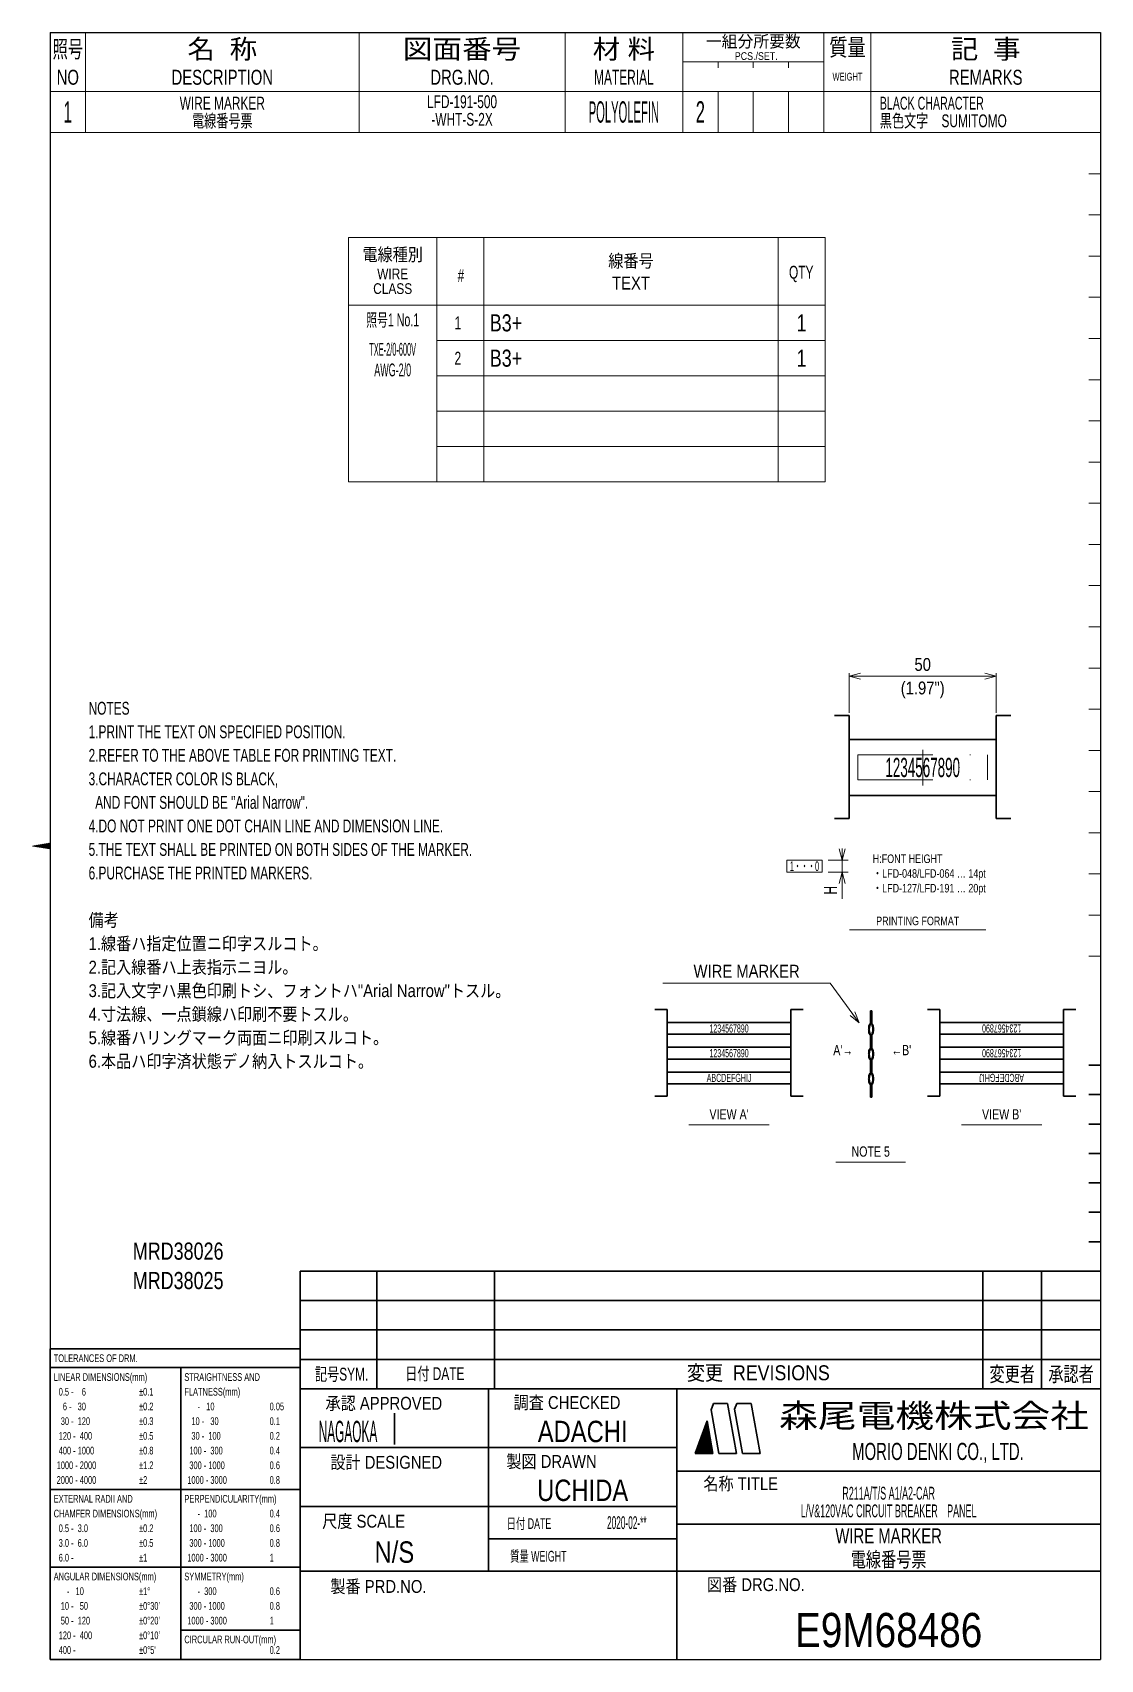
# Model space of a CAD drawing. Header units: millimetres. Extents: x 18 to 199, y 10 to 287.
import ezdxf
from ezdxf.enums import TextEntityAlignment as Align

# ---------------------------------------------------------------- set-up
doc = ezdxf.new("R2010")
doc.units = ezdxf.units.MM
doc.linetypes.add('DASHDOT', pattern=[25.3, 12.7, -6.3, 0, -6.3])
for name, color, linetype in [('GR1_01', 7, 'Continuous'), ('GR1_02', 7, 'Continuous'), ('GR1_03', 7, 'Continuous'), ('QTY', 7, 'Continuous'), ('図面枠E9M', 7, 'Continuous'), ('表題、部品表_01', 7, 'Continuous'), ('表題、部品表_02', 7, 'Continuous'), ('表題、部品表_03', 7, 'Continuous')]:
    doc.layers.add(name, color=color, linetype=linetype)
doc.styles.add('HG丸ｺﾞｼｯｸM-PRO', font='')
doc.styles.get('HG丸ｺﾞｼｯｸM-PRO').set_extended_font_data('HG丸ｺﾞｼｯｸM-PRO')

# ---------------------------------------------------------------- blocks, each defined once
blk = doc.blocks.new('BLKF024')
at = {"layer": '図面枠E9M', "color": 4, "linetype": 'Continuous', "lineweight": 13}
for p, q in [((17.775844, 148.495693), (17.786182, 148.50603)), ((17.897062, 148.47549), (17.955887, 148.534315)), ((18.018281, 148.455287), (18.125593, 148.562599)), ((18.139499, 148.435083), (18.295299, 148.590883)), ((18.260717, 148.41488), (18.465004, 148.619167)), ((18.381936, 148.394677), (18.63471, 148.647452)), ((18.503154, 148.374474), (18.804416, 148.675736)), ((18.624372, 148.354271), (18.974121, 148.70402)), ((18.745591, 148.334068), (19.143827, 148.732304)), ((18.866809, 148.313865), (19.313532, 148.760589)), ((18.988027, 148.293662), (19.483238, 148.788873)), ((19.109245, 148.273459), (19.652944, 148.817157)), ((19.230464, 148.253256), (19.822649, 148.845442)), ((19.351682, 148.233053), (19.992355, 148.873726)), ((19.4729, 148.21285), (20.162061, 148.90201)), ((19.594119, 148.192647), (20.331766, 148.930294)), ((19.715337, 148.172444), (20.501472, 148.958579)), ((19.836555, 148.152241), (20.671177, 148.986863)), ((19.957774, 148.132038), (20.75, 148.924264)), ((20.078992, 148.111835), (20.75, 148.782843)), ((20.20021, 148.091632), (20.75, 148.641421)), ((20.321429, 148.071429), (20.75, 148.5)), ((20.442647, 148.051226), (20.75, 148.358579)), ((20.563865, 148.031022), (20.75, 148.217157)), ((20.685083, 148.010819), (20.75, 148.075736))]:
    blk.add_line(p, q, dxfattribs=at)
blk = doc.blocks.new('BLKF025')
at = {"layer": '図面枠E9M', "color": 3, "linetype": 'Continuous', "lineweight": 35}
for p, q in [((131.756831, 48.999879), (132.5833, 49.826349)), ((131.83776, 49.22223), (132.562102, 49.946572)), ((131.918689, 49.44458), (132.540903, 50.066794)), ((131.999617, 49.66693), (132.519705, 50.187017)), ((132.080546, 49.88928), (132.498506, 50.30724)), ((132.161475, 50.111631), (132.477307, 50.427463)), ((132.242404, 50.333981), (132.456109, 50.547686)), ((132.323333, 50.556331), (132.43491, 50.667909)), ((132.404262, 50.778681), (132.413712, 50.788131)), ((130.407871, 45.246757), (132.943675, 47.782561)), ((130.461969, 45.442276), (132.922477, 47.902784)), ((130.542898, 45.664626), (132.901278, 48.023006)), ((130.549292, 45.246757), (132.964874, 47.662338)), ((130.623827, 45.886976), (132.88008, 48.143229)), ((130.690714, 45.246757), (132.986072, 47.542115)), ((130.704756, 46.109327), (132.858881, 48.263452)), ((130.785684, 46.331677), (132.837682, 48.383675)), ((130.832135, 45.246757), (133.007271, 47.421892)), ((130.866613, 46.554027), (132.816484, 48.503898)), ((130.947542, 46.776377), (132.795285, 48.624121)), ((130.973556, 45.246757), (133.028469, 47.301669)), ((131.028471, 46.998727), (132.774087, 48.744343)), ((131.1094, 47.221078), (132.752888, 48.864566)), ((131.114978, 45.246757), (133.049668, 47.181447)), ((131.190329, 47.443428), (132.73169, 48.984789)), ((131.256399, 45.246757), (133.070866, 47.061224)), ((131.271258, 47.665778), (132.710491, 49.105012)), ((131.352186, 47.888128), (132.689293, 49.225235)), ((131.433115, 48.110479), (132.668094, 49.345457)), ((131.514044, 48.332829), (132.646896, 49.46568)), ((131.594973, 48.555179), (132.625697, 49.585903)), ((131.675902, 48.777529), (132.604499, 49.706126)), ((131.397821, 45.246757), (133.092065, 46.941001)), ((131.539242, 45.246757), (133.113263, 46.820778)), ((131.680663, 45.246757), (133.134462, 46.700555)), ((131.822085, 45.246757), (133.15566, 46.580332)), ((131.963506, 45.246757), (133.176859, 46.46011)), ((132.104927, 45.246757), (133.198057, 46.339887)), ((132.246349, 45.246757), (133.219256, 46.219664)), ((132.38777, 45.246757), (133.240455, 46.099441)), ((132.529191, 45.246757), (133.261653, 45.979218)), ((132.670613, 45.246757), (133.282852, 45.858995)), ((132.812034, 45.246757), (133.30405, 45.738773)), ((132.953455, 45.246757), (133.325249, 45.61855)), ((133.094877, 45.246757), (133.346447, 45.498327)), ((133.236298, 45.246757), (133.367646, 45.378104)), ((133.37772, 45.246757), (133.388844, 45.257881))]:
    blk.add_line(p, q, dxfattribs=at)
blk = doc.blocks.new('BLKF023')
at = {"layer": '図面枠E9M', "color": 2, "linetype": 'Continuous', "lineweight": 25}
for p, q in [((20.75, 286.75), (20.75, 10.25)), ((20.75, 286.75), (199.25, 286.75)), ((199.25, 286.75), (199.25, 10.25)), ((20.75, 10.25), (199.25, 10.25))]:
    blk.add_line(p, q, dxfattribs=at)
at = {"layer": '図面枠E9M', "color": 4, "linetype": 'Continuous', "lineweight": 13}
for p, q in [((199.25, 269.75), (197.25, 269.75)), ((199.25, 262.75), (197.25, 262.75)), ((199.25, 255.75), (197.25, 255.75)), ((199.25, 248.75), (197.25, 248.75)), ((199.25, 241.75), (197.25, 241.75)), ((199.25, 234.75), (197.25, 234.75)), ((199.25, 227.75), (197.25, 227.75)), ((199.25, 220.75), (197.25, 220.75)), ((199.25, 213.75), (197.25, 213.75)), ((199.25, 206.75), (197.25, 206.75)), ((199.25, 199.75), (197.25, 199.75)), ((199.25, 192.75), (197.25, 192.75)), ((199.25, 185.75), (197.25, 185.75)), ((199.25, 178.75), (197.25, 178.75)), ((199.25, 171.75), (197.25, 171.75)), ((199.25, 164.75), (197.25, 164.75)), ((199.25, 157.75), (197.25, 157.75)), ((199.25, 150.75), (197.25, 150.75)), ((20.75, 149), (17.75, 148.5)), ((17.75, 148.5), (20.75, 148)), ((199.25, 143.75), (197.25, 143.75)), ((199.25, 136.75), (197.25, 136.75)), ((197.25, 129.75), (199.25, 129.75))]:
    blk.add_line(p, q, dxfattribs=at)
at = {"layer": '図面枠E9M', "color": 3, "linetype": 'Continuous', "lineweight": 35}
for p, q in [((199.25, 111.25), (197.25, 111.25)), ((199.25, 106.25), (197.25, 106.25)), ((199.25, 101.25), (197.25, 101.25)), ((199.25, 96.25), (197.25, 96.25)), ((199.25, 91.25), (197.25, 91.25)), ((199.25, 86.25), (197.25, 86.25)), ((199.25, 81.25), (197.25, 81.25)), ((63.25, 76.25), (199.25, 76.25)), ((63.25, 76.25), (63.25, 10.25)), ((76.25, 76.25), (76.25, 56.25)), ((96.25, 56.25), (96.25, 76.25)), ((179.25, 56.25), (179.25, 76.25)), ((189.25, 56.25), (189.25, 76.25)), ((63.25, 71.25), (199.25, 71.25)), ((63.25, 66.25), (199.25, 66.25)), ((63.25, 61.25), (199.25, 61.25)), ((63.25, 56.25), (199.25, 56.25)), ((95.25, 56.25), (95.25, 25.25)), ((127.25, 56.25), (127.25, 10.25)), ((133.09, 52.65), (133.48, 53.75)), ((134.39, 45.25), (133.09, 52.65)), ((133.48, 53.75), (135.89, 53.75)), ((137.39, 45.25), (135.89, 53.75)), ((137.43, 53.75), (137.07, 52.76)), ((138.39, 45.25), (137.07, 52.76)), ((137.43, 53.75), (139.89, 53.75)), ((141.39, 45.25), (139.89, 53.75)), ((79.27, 52.11), (79.27, 46.8)), ((130.39, 45.25), (132.41, 50.8)), ((133.39, 45.25), (132.41, 50.8)), ((63.25, 46.25), (127.25, 46.25)), ((130.39, 45.25), (133.39, 45.25)), ((134.39, 45.25), (137.39, 45.25)), ((138.39, 45.25), (141.39, 45.25)), ((127.25, 42.25), (199.25, 42.25)), ((63.25, 36.25), (127.25, 36.25)), ((127.25, 33.25), (199.25, 33.25)), ((95.25, 30.75), (127.25, 30.75)), ((63.25, 25.25), (199.25, 25.25))]:
    blk.add_line(p, q, dxfattribs=at)
at = {"layer": '図面枠E9M', "color": 4, "linetype": 'Continuous', "lineweight": 13}
blk.add_blockref('BLKF024', (0, 0), dxfattribs=at)
at = {"layer": '図面枠E9M', "color": 3, "linetype": 'Continuous', "lineweight": 35}
blk.add_blockref('BLKF025', (0, 0), dxfattribs=at)
at = {"layer": '図面枠E9M', "color": 4, "linetype": 'Continuous', "lineweight": 13, "style": 'HG丸ｺﾞｼｯｸM-PRO'}
for s, height, width, p in [('記号SYM.', 2.182, 0.69227, (70.28, 58.74)), ('日付 DATE', 2.182, 0.692507, (86.12, 58.83)), ('変更  REVISIONS', 2.5455, 0.887352, (141.1, 58.97)), ('変更者', 2.545, 0.741121, (184.25, 58.75)), ('承認者', 2.545, 0.741121, (194.25, 58.75)), ('調査 CHECKED', 2.182, 0.863174, (108.59, 53.92)), ('承認 APPROVED', 2.1818, 0.863151, (77.46, 53.79)), ('設計 DESIGNED', 2.1818, 0.862613, (77.86, 43.76)), ('製図 DRAWN', 2.182, 0.863099, (105.95, 43.9)), ('名称 TITLE', 2.182, 0.862489, (138.11, 40.12)), ('尺度 SCALE', 2.182, 0.862581, (74.03, 33.74)), ('日付 DATE', 1.818, 0.618255, (102.13, 33.34)), ('質量 WEIGHT', 1.818, 0.618812, (103.71, 27.8)), ('製番 PRD.NO.', 2.182, 0.863299, (76.54, 22.66)), ('図番 DRG.NO.', 2.182, 0.863083, (140.68, 22.96))]:
    blk.add_text(s, height=height, dxfattribs=dict(at, width=width)).set_placement(p, align=Align.MIDDLE_CENTER)
at = {"layer": '図面枠E9M', "color": 2, "linetype": 'Continuous', "lineweight": 25, "style": 'HG丸ｺﾞｼｯｸM-PRO', "width": 1.206081}
blk.add_text('森尾電機株式会社', height=4, dxfattribs=at).set_placement((170.97, 51.68), align=Align.MIDDLE_CENTER)
at = {"layer": '図面枠E9M', "color": 3, "linetype": 'Continuous', "lineweight": 35, "style": 'HG丸ｺﾞｼｯｸM-PRO', "width": 0.652197}
blk.add_text('MORIO DENKI CO., LTD.', height=2.9091, dxfattribs=at).set_placement((171.63, 45.61), align=Align.MIDDLE_CENTER)
blk = doc.blocks.new('BLKF026')
at = {"layer": '図面枠E9M', "color": 3, "linetype": 'Continuous', "lineweight": 35, "style": 'HG丸ｺﾞｼｯｸM-PRO'}
for s, height, width, p in [('NAGAOKA', 3.636, 0.414524, (71.36, 49)), ('ADACHI', 3.636, 0.830909, (111.25, 49)), ('UCHIDA', 3.636, 0.830691, (111.25, 39)), ('R211A/T/S A1/A2-CAR', 2.1818, 0.521924, (163.25, 38.5)), ('L/V&120VAC CIRCUIT BREAKER\u3000PANEL', 2.1818, 0.522042, (163.25, 35.5)), ('2020-02-**', 2.182, 0.481973, (118.75, 33.5)), ('N/S', 3.636, 0.831718, (79.25, 28.5)), ('WIRE MARKER', 2.5455, 0.742381, (163.25, 31.25)), ('E9M68486', 5.818, 0.845879, (163.25, 15.25))]:
    blk.add_text(s, height=height, dxfattribs=dict(at, width=width)).set_placement(p, align=Align.MIDDLE_CENTER)
blk = doc.blocks.new('BLKF028')
at = {"layer": '表題、部品表_01', "color": 4, "linetype": 'Continuous', "lineweight": 13}
for p, q in [((20.75, 286.75), (20.75, 276.75)), ((20.75, 286.75), (199.25, 286.75)), ((26.75, 286.75), (26.75, 276.75)), ((73.25, 286.75), (73.25, 276.75)), ((108.25, 286.75), (108.25, 276.75)), ((128.25, 286.75), (128.25, 276.75)), ((152.25, 286.75), (152.25, 276.75)), ((160.25, 286.75), (160.25, 276.75)), ((199.25, 286.75), (199.25, 276.75)), ((128.25, 281.75), (152.25, 281.75)), ((134.25, 280.75), (134.25, 281.75)), ((140.25, 281.75), (140.25, 280.75)), ((146.25, 281.75), (146.25, 280.75)), ((20.75, 276.75), (199.25, 276.75))]:
    blk.add_line(p, q, dxfattribs=at)
at = {"layer": '表題、部品表_01', "color": 3, "linetype": 'Continuous', "lineweight": 35, "style": 'HG丸ｺﾞｼｯｸM-PRO'}
for s, height, width, p in [('照号', 2.909, 0.651535, (23.75, 283.95)), ('名  称', 3.273, 1.042426, (50, 283.95)), ('図面番号', 3.273, 1.127518, (90.75, 283.95)), ('材 料', 3.273, 1.042439, (118.25, 283.95)), ('一組分所要数', 2.036, 0.966638, (140.25, 285.25)), ('質量', 2.909, 0.781842, (156.25, 284.25)), ('記  事', 3.273, 1.042426, (179.75, 283.95)), ('PCS./SET.', 1.309, 0.862935, (140.75, 282.75)), ('NO', 2.545, 0.740841, (23.75, 279.15)), ('DESCRIPTION', 2.5455, 0.741365, (50, 279.15)), ('DRG.NO.', 2.545, 0.741189, (90.75, 279.15)), ('MATERIAL', 2.545, 0.594756, (118.25, 279.15)), ('WEIGHT', 1.309, 0.635507, (156.25, 279.25)), ('REMARKS', 2.545, 0.742803, (179.75, 279.15))]:
    blk.add_text(s, height=height, dxfattribs=dict(at, width=width)).set_placement(p, align=Align.MIDDLE_CENTER)
blk = doc.blocks.new('BLKF027')
at = {"layer": '表題、部品表_01', "color": 3, "linetype": 'Continuous', "lineweight": 13}
blk.add_blockref('BLKF028', (0, 0), dxfattribs=at)
blk = doc.blocks.new('BLKF029')
at = {"layer": '図面枠E9M', "color": 3, "linetype": 'Continuous', "lineweight": 35}
for p, q in [((20.75, 63.05), (63.25, 63.05)), ((20.75, 63.05), (20.75, 10.25)), ((63.25, 10.25), (63.25, 63.05)), ((20.75, 59.85), (63.25, 59.85)), ((42.95, 10.25), (42.95, 59.85)), ((20.75, 39.15), (42.95, 39.15)), ((42.95, 39.15), (63.25, 39.15)), ((20.75, 25.95), (42.95, 25.95)), ((42.95, 25.95), (63.25, 25.95)), ((42.95, 15.25), (63.25, 15.25)), ((20.75, 10.25), (63.25, 10.25))]:
    blk.add_line(p, q, dxfattribs=at)
at = {"layer": '図面枠E9M', "color": 4, "linetype": 'Continuous', "lineweight": 13, "style": 'HG丸ｺﾞｼｯｸM-PRO'}
for s, height, width, p in [('TOLERANCES OF DRM.', 1.3091, 0.578171, (21.35, 61.45)), ('LINEAR DIMENSIONS(mm)', 1.3091, 0.578157, (21.35, 58.25)), ('STRAIGHTNESS AND', 1.3091, 0.577537, (43.55, 58.25)), (' 0.5 -    6', 1.3091, 0.576124, (21.85, 55.75)), ('±0.1', 1.309, 0.576447, (35.85, 55.75)), ('FLATNESS(mm)', 1.3091, 0.578373, (43.55, 55.75)), ('   6 -   30', 1.3091, 0.576367, (21.85, 53.25)), ('±0.2', 1.309, 0.576447, (35.85, 53.25)), ('     -   10', 1.3091, 0.576414, (44.05, 53.25)), ('0.05', 1.309, 0.575594, (58.05, 53.25)), ('  30 -  120', 1.3091, 0.576292, (21.85, 50.75)), ('±0.3', 1.309, 0.576447, (35.85, 50.75)), ('  10 -   30', 1.3091, 0.576326, (44.05, 50.75)), ('0.1', 1.309, 0.575388, (58.05, 50.75)), (' 120 -  400', 1.3091, 0.576261, (21.85, 48.25)), ('±0.5', 1.309, 0.576447, (35.85, 48.25)), ('  30 -  100', 1.3091, 0.576292, (44.05, 48.25)), ('0.2', 1.309, 0.575388, (58.05, 48.25)), (' 400 - 1000', 1.3091, 0.576235, (21.85, 45.75)), ('±0.8', 1.309, 0.576447, (35.85, 45.75)), (' 100 -  300', 1.3091, 0.576261, (44.05, 45.75)), ('0.4', 1.309, 0.575388, (58.05, 45.75)), ('1000 - 2000', 1.3091, 0.576211, (21.85, 43.25)), ('±1.2', 1.309, 0.576447, (35.85, 43.25)), (' 300 - 1000', 1.3091, 0.576235, (44.05, 43.25)), ('0.6', 1.309, 0.575388, (58.05, 43.25)), ('2000 - 4000', 1.3091, 0.576211, (21.85, 40.75)), ('±2', 1.309, 0.577311, (35.85, 40.75)), ('1000 - 3000', 1.3091, 0.576211, (44.05, 40.75)), ('0.8', 1.309, 0.575388, (58.05, 40.75)), ('EXTERNAL RADII AND', 1.3091, 0.577966, (21.35, 37.55)), ('PERPENDICULARITY(mm)', 1.3091, 0.577743, (43.55, 37.55)), ('CHAMFER DIMENSIONS(mm)', 1.3091, 0.57813, (21.35, 35.05)), (' 0.5 -  3.0', 1.3091, 0.575865, (21.85, 32.55)), ('±0.2', 1.309, 0.576447, (35.85, 32.55)), (' 100 -  300', 1.3091, 0.576261, (44.05, 32.55)), ('     -  100', 1.3091, 0.576367, (44.05, 35.05)), ('0.4', 1.309, 0.575388, (58.05, 35.05)), ('0.6', 1.309, 0.575388, (58.05, 32.55)), (' 3.0 -  6.0', 1.3091, 0.575865, (21.85, 30.05)), ('±0.5', 1.309, 0.576447, (35.85, 30.05)), (' 300 - 1000', 1.3091, 0.576235, (44.05, 30.05)), ('0.8', 1.309, 0.575388, (58.05, 30.05)), (' 6.0 -', 1.309, 0.576034, (21.85, 27.55)), ('±1', 1.309, 0.577311, (35.85, 27.55)), ('1000 - 3000', 1.3091, 0.576211, (44.05, 27.55)), ('1', 1.31, 0.576062, (58.05, 27.55)), ('ANGULAR DIMENSIONS(mm)', 1.3091, 0.577928, (21.35, 24.35)), ('SYMMETRY(mm)', 1.3091, 0.577897, (43.55, 24.35)), ('     -   10', 1.3091, 0.576414, (21.85, 21.85)), ('±1°', 1.309, 0.577649, (35.85, 21.85)), ('     -  300', 1.3091, 0.576367, (44.05, 21.85)), ('0.6', 1.309, 0.575388, (58.05, 21.85)), ('  10 -   50', 1.3091, 0.576326, (21.85, 19.35)), ("±0°30'", 1.309, 0.576786, (35.85, 19.35)), (' 300 - 1000', 1.3091, 0.576235, (44.05, 19.35)), ('0.8', 1.309, 0.575388, (58.05, 19.35)), ('  50 -  120', 1.3091, 0.576292, (21.85, 16.85)), ("±0°20'", 1.309, 0.576786, (35.85, 16.85)), ('1000 - 3000', 1.3091, 0.576211, (44.05, 16.85)), ('1', 1.31, 0.576062, (58.05, 16.85)), (' 120 -  400', 1.3091, 0.576261, (21.85, 14.35)), ("±0°10'", 1.309, 0.576786, (35.85, 14.35)), ('CIRCULAR RUN-OUT(mm)', 1.3091, 0.577678, (43.55, 13.65)), (' 400 -', 1.309, 0.576375, (21.85, 11.85)), ("±0°5'", 1.309, 0.576932, (35.85, 11.85)), ('0.2', 1.309, 0.575388, (58.05, 11.85))]:
    blk.add_text(s, height=height, dxfattribs=dict(at, width=width)).set_placement(p, align=Align.MIDDLE_LEFT)
blk = doc.blocks.new('BLKF030')
at = {"layer": '表題、部品表_02', "color": 4, "linetype": 'Continuous', "lineweight": 13}
for p, q in [((20.75, 276.75), (20.75, 269.75)), ((20.75, 276.75), (199.25, 276.75)), ((26.75, 276.75), (26.75, 269.75)), ((73.25, 276.75), (73.25, 269.75)), ((108.25, 276.75), (108.25, 269.75)), ((128.25, 276.75), (128.25, 269.75)), ((134.25, 276.75), (134.25, 269.75)), ((140.25, 276.75), (140.25, 269.75)), ((146.25, 269.75), (146.25, 276.75)), ((152.25, 276.75), (152.25, 269.75)), ((160.25, 276.75), (160.25, 269.75)), ((199.25, 276.75), (199.25, 269.75)), ((20.75, 269.75), (199.25, 269.75))]:
    blk.add_line(p, q, dxfattribs=at)
blk = doc.blocks.new('BLKF032')
at = {"layer": 'GR1_01', "color": 3, "linetype": 'Continuous', "lineweight": 13}
for p, q in [((71.46, 251.91), (71.46, 240.41)), ((71.46, 251.91), (71.46, 210.41)), ((152.46, 251.91), (71.46, 251.91)), ((86.46, 251.91), (86.46, 240.41)), ((94.46, 251.91), (94.46, 210.41)), ((144.46, 251.91), (144.46, 210.41)), ((152.46, 251.91), (152.46, 210.41)), ((152.46, 240.41), (71.46, 240.41)), ((86.46, 240.41), (86.46, 210.41)), ((86.46, 240.41), (152.46, 240.41)), ((86.46, 234.41), (152.46, 234.41)), ((86.46, 228.41), (152.46, 228.41)), ((86.46, 222.41), (152.46, 222.41)), ((86.46, 216.41), (152.46, 216.41)), ((71.46, 210.41), (152.46, 210.41))]:
    blk.add_line(p, q, dxfattribs=at)
at = {"layer": 'GR1_01', "color": 3, "linetype": 'Continuous', "lineweight": 13, "style": 'HG丸ｺﾞｼｯｸM-PRO'}
for s, height, width, p in [('電線種別', 2.182, 0.863284, (78.96, 249.03)), ('線番号', 2.182, 0.863284, (119.46, 247.94)), ('#', 2.18, 0.693196, (90.55, 245.42)), ('QTY', 2.182, 0.692704, (148.39, 246.01)), ('TEXT', 2.182, 0.863438, (119.46, 244.16))]:
    blk.add_text(s, height=height, dxfattribs=dict(at, width=width)).set_placement(p, align=Align.MIDDLE_CENTER)
for s, width, p in [('WIRE', 0.829808, (78.96, 244.28)), ('CLASS', 0.831675, (78.96, 241.78))]:
    blk.add_text(s, height=1.818, dxfattribs=dict(at, width=width)).set_placement(p, align=Align.BOTTOM_CENTER)
blk = doc.blocks.new('FXTIP_ARROW_S')
at = {"color": 0, "linetype": 'Continuous', "lineweight": -2}
for q in [(-1, 0), (-0.97, 0.26), (-0.97, -0.26)]:
    blk.add_line((0, 0), q, dxfattribs=at)
blk = doc.blocks.new('FXTIP_ARROW_E')
at = {"color": 0, "linetype": 'Continuous', "lineweight": -2}
for q in [(-1, 0), (-0.97, 0.26), (-0.97, -0.26)]:
    blk.add_line((0, 0), q, dxfattribs=at)

msp = doc.modelspace()

# ---------------------------------------------------------------- linework, layer by layer
at = {"layer": '表題、部品表_01', "color": 4, "linetype": 'Continuous', "lineweight": 13}
for p, q in [((156.54, 171.16), (156.54, 177.86)), ((156.54, 177.36), (181.54, 177.36)), ((181.54, 171.16), (181.54, 177.86)), ((155.36, 146.07), (155.36, 147.32)), ((152.95, 146.07), (156.36, 146.07)), ((152.95, 144.07), (156.36, 144.07)), ((155.36, 144.07), (155.36, 146.07)), ((155.36, 139.53), (155.36, 144.07)), ((156.59, 134.27), (179.79, 134.27)), ((153.34, 125.18), (124.88, 125.18)), ((158.25, 118.44), (153.34, 125.18)), ((129.31, 101.1), (142.94, 101.1)), ((175.64, 101.1), (189.28, 101.1)), ((154.27, 94.77), (166.13, 94.77))]:
    msp.add_line(p, q, dxfattribs=at)
at = {"layer": '表題、部品表_01', "color": 3, "linetype": 'Continuous', "lineweight": 35}
for p, q in [((154.04, 170.66), (156.54, 170.66)), ((156.54, 170.66), (156.54, 153.16)), ((181.54, 153.16), (181.54, 170.66)), ((181.54, 170.66), (184.04, 170.66)), ((156.54, 166.61), (181.54, 166.61)), ((156.54, 157.08), (181.54, 157.08)), ((154.04, 153.16), (156.54, 153.16)), ((181.54, 153.16), (184.04, 153.16)), ((123.53, 120.7), (125.63, 120.7)), ((125.63, 120.7), (125.63, 106)), ((146.63, 106), (146.63, 120.7)), ((146.63, 120.7), (148.73, 120.7)), ((160.14, 120.49), (160.38, 120.49)), ((160.14, 118.34), (160.14, 120.49)), ((160.26, 120.49), (160.26, 118.37)), ((160.38, 118.34), (160.38, 120.49)), ((169.86, 120.7), (171.96, 120.7)), ((171.96, 120.7), (171.96, 106)), ((192.96, 106), (192.96, 120.7)), ((192.96, 120.7), (195.06, 120.7)), ((125.63, 118.49), (146.63, 118.49)), ((125.63, 116.5), (146.63, 116.5)), ((160.14, 114.14), (160.14, 116.33)), ((160.26, 116.29), (160.26, 114.17)), ((160.38, 114.14), (160.38, 116.33)), ((171.96, 118.49), (192.96, 118.49)), ((171.96, 116.5), (192.96, 116.5)), ((125.63, 114.29), (146.63, 114.29)), ((171.96, 114.29), (192.96, 114.29)), ((125.63, 112.3), (146.63, 112.3)), ((160.14, 109.94), (160.14, 112.13)), ((160.26, 112.09), (160.26, 109.97)), ((160.38, 109.94), (160.38, 112.13)), ((171.96, 112.3), (192.96, 112.3)), ((125.63, 110.09), (146.63, 110.09)), ((125.63, 108.1), (146.63, 108.1)), ((160.14, 105.79), (160.14, 107.93)), ((160.26, 107.89), (160.26, 105.79)), ((160.38, 105.79), (160.38, 107.93)), ((171.96, 110.09), (192.96, 110.09)), ((171.96, 108.1), (192.96, 108.1)), ((123.53, 106), (125.63, 106)), ((146.63, 106), (148.73, 106)), ((160.14, 105.79), (160.38, 105.79)), ((169.86, 106), (171.96, 106)), ((192.96, 106), (195.06, 106))]:
    msp.add_line(p, q, dxfattribs=at)
at = {"layer": '表題、部品表_01', "color": 4, "linetype": 'DASHDOT', "lineweight": 13}
for p, q in [((158.04, 159.72), (158.04, 163.97)), ((158.04, 163.97), (180.04, 163.97)), ((169.04, 164.84), (169.04, 158.78)), ((180.04, 159.72), (180.04, 163.97)), ((158.04, 159.72), (180.04, 159.72)), ((145.95, 144.07), (145.95, 146.07)), ((145.95, 146.07), (151.95, 146.07)), ((145.95, 144.07), (151.95, 144.07)), ((151.95, 144.07), (151.95, 146.07))]:
    msp.add_line(p, q, dxfattribs=at)
at = {"layer": '表題、部品表_01', "color": 3, "linetype": 'Continuous', "lineweight": 35}
for centre in [(160.26, 117.33), (160.26, 113.13), (160.26, 108.93)]:
    msp.add_ellipse(centre, major_axis=(0, 0.942), ratio=0.324324, dxfattribs=at)
for points in [[(160.26, 118.37), (160.24, 118.37), (160.22, 118.37), (160.21, 118.37), (160.19, 118.36), (160.17, 118.35), (160.15, 118.34), (160.12, 118.33), (160.09, 118.3), (160.07, 118.27), (160.05, 118.24), (160.02, 118.21), (160, 118.16), (159.98, 118.12), (159.96, 118.08), (159.95, 118.03), (159.92, 117.93), (159.89, 117.81), (159.88, 117.69), (159.87, 117.63), (159.86, 117.57), (159.86, 117.51), (159.86, 117.45), (159.85, 117.39), (159.85, 117.33), (159.85, 117.27), (159.86, 117.22), (159.86, 117.15), (159.86, 117.09), (159.87, 117.03), (159.88, 116.97), (159.89, 116.85), (159.92, 116.73), (159.95, 116.64), (159.96, 116.59), (159.98, 116.54), (160, 116.5), (160.02, 116.46), (160.05, 116.42), (160.07, 116.39), (160.09, 116.36), (160.12, 116.34), (160.15, 116.32), (160.17, 116.31), (160.19, 116.3), (160.21, 116.3), (160.22, 116.29), (160.24, 116.29), (160.26, 116.29), (160.28, 116.29), (160.3, 116.29), (160.31, 116.3), (160.33, 116.3), (160.35, 116.31), (160.36, 116.32), (160.4, 116.34), (160.42, 116.36), (160.45, 116.39), (160.47, 116.42), (160.5, 116.46), (160.52, 116.5), (160.54, 116.54), (160.55, 116.59), (160.57, 116.64), (160.6, 116.73), (160.63, 116.85), (160.64, 116.97), (160.65, 117.03), (160.66, 117.09), (160.66, 117.15), (160.66, 117.22), (160.67, 117.27), (160.67, 117.33), (160.67, 117.39), (160.66, 117.45), (160.66, 117.51), (160.66, 117.57), (160.65, 117.63), (160.64, 117.69), (160.63, 117.81), (160.6, 117.93), (160.57, 118.03), (160.55, 118.08), (160.54, 118.12), (160.52, 118.16), (160.5, 118.21), (160.47, 118.24), (160.45, 118.27), (160.42, 118.3), (160.4, 118.33), (160.36, 118.34), (160.35, 118.35), (160.33, 118.36), (160.31, 118.37), (160.3, 118.37), (160.28, 118.37), (160.26, 118.37)], [(160.26, 114.17), (160.24, 114.17), (160.22, 114.17), (160.21, 114.17), (160.19, 114.16), (160.17, 114.15), (160.15, 114.14), (160.12, 114.13), (160.09, 114.1), (160.07, 114.07), (160.05, 114.04), (160.02, 114.01), (160, 113.96), (159.98, 113.92), (159.96, 113.88), (159.95, 113.83), (159.92, 113.73), (159.89, 113.61), (159.88, 113.49), (159.87, 113.43), (159.86, 113.37), (159.86, 113.31), (159.86, 113.25), (159.85, 113.19), (159.85, 113.13), (159.85, 113.07), (159.86, 113.02), (159.86, 112.95), (159.86, 112.89), (159.87, 112.83), (159.88, 112.77), (159.89, 112.65), (159.92, 112.53), (159.95, 112.44), (159.96, 112.39), (159.98, 112.34), (160, 112.3), (160.02, 112.26), (160.05, 112.22), (160.07, 112.19), (160.09, 112.16), (160.12, 112.14), (160.15, 112.12), (160.17, 112.11), (160.19, 112.1), (160.21, 112.1), (160.22, 112.09), (160.24, 112.09), (160.26, 112.09), (160.28, 112.09), (160.3, 112.09), (160.31, 112.1), (160.33, 112.1), (160.35, 112.11), (160.36, 112.12), (160.4, 112.14), (160.42, 112.16), (160.45, 112.19), (160.47, 112.22), (160.5, 112.26), (160.52, 112.3), (160.54, 112.34), (160.55, 112.39), (160.57, 112.44), (160.6, 112.53), (160.63, 112.65), (160.64, 112.77), (160.65, 112.83), (160.66, 112.89), (160.66, 112.95), (160.66, 113.02), (160.67, 113.07), (160.67, 113.13), (160.67, 113.19), (160.66, 113.25), (160.66, 113.31), (160.66, 113.37), (160.65, 113.43), (160.64, 113.49), (160.63, 113.61), (160.6, 113.73), (160.57, 113.83), (160.55, 113.88), (160.54, 113.92), (160.52, 113.96), (160.5, 114.01), (160.47, 114.04), (160.45, 114.07), (160.42, 114.1), (160.4, 114.13), (160.36, 114.14), (160.35, 114.15), (160.33, 114.16), (160.31, 114.17), (160.3, 114.17), (160.28, 114.17), (160.26, 114.17)], [(160.26, 109.97), (160.24, 109.97), (160.22, 109.97), (160.21, 109.97), (160.19, 109.96), (160.17, 109.95), (160.15, 109.94), (160.12, 109.93), (160.09, 109.9), (160.07, 109.87), (160.05, 109.84), (160.02, 109.81), (160, 109.76), (159.98, 109.72), (159.96, 109.68), (159.95, 109.63), (159.92, 109.53), (159.89, 109.41), (159.88, 109.29), (159.87, 109.23), (159.86, 109.17), (159.86, 109.11), (159.86, 109.05), (159.85, 108.99), (159.85, 108.93), (159.85, 108.87), (159.86, 108.82), (159.86, 108.75), (159.86, 108.69), (159.87, 108.63), (159.88, 108.57), (159.89, 108.45), (159.92, 108.33), (159.95, 108.24), (159.96, 108.19), (159.98, 108.14), (160, 108.1), (160.02, 108.06), (160.05, 108.02), (160.07, 107.99), (160.09, 107.96), (160.12, 107.94), (160.15, 107.92), (160.17, 107.91), (160.19, 107.9), (160.21, 107.9), (160.22, 107.89), (160.24, 107.89), (160.26, 107.89), (160.28, 107.89), (160.3, 107.89), (160.31, 107.9), (160.33, 107.9), (160.35, 107.91), (160.36, 107.92), (160.4, 107.94), (160.42, 107.96), (160.45, 107.99), (160.47, 108.02), (160.5, 108.06), (160.52, 108.1), (160.54, 108.14), (160.55, 108.19), (160.57, 108.24), (160.6, 108.33), (160.63, 108.45), (160.64, 108.57), (160.65, 108.63), (160.66, 108.69), (160.66, 108.75), (160.66, 108.82), (160.67, 108.87), (160.67, 108.93), (160.67, 108.99), (160.66, 109.05), (160.66, 109.11), (160.66, 109.17), (160.65, 109.23), (160.64, 109.29), (160.63, 109.41), (160.6, 109.53), (160.57, 109.63), (160.55, 109.68), (160.54, 109.72), (160.52, 109.76), (160.5, 109.81), (160.47, 109.84), (160.45, 109.87), (160.42, 109.9), (160.4, 109.93), (160.36, 109.94), (160.35, 109.95), (160.33, 109.96), (160.31, 109.97), (160.3, 109.97), (160.28, 109.97), (160.26, 109.97)]]:
    msp.add_open_spline(points, degree=3, knots=[0, 0, 0, 0, 0.015625, 0.015625, 0.015625, 0.03125, 0.03125, 0.03125, 0.0625, 0.0625, 0.0625, 0.09375, 0.09375, 0.09375, 0.125, 0.125, 0.125, 0.1875, 0.1875, 0.1875, 0.21875, 0.21875, 0.21875, 0.25, 0.25, 0.25, 0.28125, 0.28125, 0.28125, 0.3125, 0.3125, 0.3125, 0.375, 0.375, 0.375, 0.40625, 0.40625, 0.40625, 0.4375, 0.4375, 0.4375, 0.46875, 0.46875, 0.46875, 0.484375, 0.484375, 0.484375, 0.5, 0.5, 0.5, 0.515625, 0.515625, 0.515625, 0.53125, 0.53125, 0.53125, 0.5625, 0.5625, 0.5625, 0.59375, 0.59375, 0.59375, 0.625, 0.625, 0.625, 0.6875, 0.6875, 0.6875, 0.71875, 0.71875, 0.71875, 0.75, 0.75, 0.75, 0.78125, 0.78125, 0.78125, 0.8125, 0.8125, 0.8125, 0.875, 0.875, 0.875, 0.90625, 0.90625, 0.90625, 0.9375, 0.9375, 0.9375, 0.96875, 0.96875, 0.96875, 0.984375, 0.984375, 0.984375, 1, 1, 1, 1], dxfattribs=at)

# ---------------------------------------------------------------- block references
at = {"layer": 'GR1_01', "color": 3, "linetype": 'Continuous', "lineweight": 13}
msp.add_blockref('BLKF032', (0, 0), dxfattribs=at)
at = {"layer": '図面枠E9M', "color": 4, "linetype": 'Continuous', "lineweight": 35}
msp.add_blockref('BLKF023', (0, 0), dxfattribs=at)
at = {"layer": '図面枠E9M', "color": 4, "linetype": 'Continuous', "lineweight": 13}
msp.add_blockref('BLKF029', (0, 0), dxfattribs=at)
at = {"layer": '図面枠E9M', "color": 3, "linetype": 'Continuous', "lineweight": 35}
msp.add_blockref('BLKF026', (0, 0), dxfattribs=at)
at = {"layer": '表題、部品表_01', "color": 3, "linetype": 'Continuous', "lineweight": 13}
msp.add_blockref('BLKF027', (0, 0), dxfattribs=at)
at = {"layer": '表題、部品表_01', "color": 4, "linetype": 'Continuous', "lineweight": 13, "xscale": 2, "yscale": 2}
for name, p, rotation in [('FXTIP_ARROW_S', (156.54, 177.36), 180), ('FXTIP_ARROW_E', (181.54, 177.36), 360), ('FXTIP_ARROW_S', (155.36, 146.07), 270), ('FXTIP_ARROW_E', (155.36, 144.07), 90), ('FXTIP_ARROW_S', (158.25, 118.44), 306.1266302811085)]:
    msp.add_blockref(name, p, dxfattribs=dict(at, rotation=rotation))
at = {"layer": '表題、部品表_02', "color": 4, "linetype": 'Continuous', "lineweight": 13}
msp.add_blockref('BLKF030', (0, 0), dxfattribs=at)

# ---------------------------------------------------------------- texts
at = {"layer": 'GR1_02', "color": 3, "linetype": 'Continuous', "lineweight": 35, "style": 'HG丸ｺﾞｼｯｸM-PRO'}
for s, height, width, p in [('照号1 No.1', 2.182, 0.618598, (78.96, 237.91)), ('TXE-2/0-600V', 2.1818, 0.416029, (78.96, 232.91)), ('AWG-2/0', 2.182, 0.522356, (78.96, 229.41))]:
    msp.add_text(s, height=height, dxfattribs=dict(at, width=width)).set_placement(p, align=Align.MIDDLE_CENTER)
at = {"layer": 'GR1_02', "color": 3, "linetype": 'Continuous', "lineweight": 9, "style": 'HG丸ｺﾞｼｯｸM-PRO', "width": 0.784542}
for p in [(148.46, 237.41), (148.46, 231.41)]:
    msp.add_text('1', height=2.91, dxfattribs=at).set_placement(p, align=Align.MIDDLE_CENTER)
at = {"layer": 'GR1_03', "color": 2, "linetype": 'Continuous', "lineweight": 13, "style": 'HG丸ｺﾞｼｯｸM-PRO', "width": 0.691275}
for s, p in [('1', (89.47, 237.41)), ('2', (89.47, 231.41))]:
    msp.add_text(s, height=2.18, dxfattribs=at).set_placement(p, align=Align.MIDDLE_LEFT)
at = {"layer": 'QTY', "color": 7, "linetype": 'Continuous', "lineweight": 35, "style": 'HG丸ｺﾞｼｯｸM-PRO', "width": 0.782774}
for p in [(95.46, 237.41), (95.46, 231.41)]:
    msp.add_text('B3+', height=2.909, dxfattribs=at).set_placement(p, align=Align.MIDDLE_LEFT)
at = {"layer": '図面枠E9M', "color": 3, "linetype": 'Continuous', "lineweight": 35, "style": 'HG丸ｺﾞｼｯｸM-PRO'}
for s, height, width, p in [('MRD38026', 2.909, 0.783793, (42.5, 79.65)), ('MRD38025', 2.909, 0.783793, (42.5, 74.65)), ('電線番号票', 2.545, 0.741121, (163.25, 27.25))]:
    msp.add_text(s, height=height, dxfattribs=dict(at, width=width)).set_placement(p, align=Align.MIDDLE_CENTER)
at = {"layer": '表題、部品表_01', "color": 3, "linetype": 'Continuous', "lineweight": 35, "style": 'HG丸ｺﾞｼｯｸM-PRO'}
for s, height, rotation, width, p in [('50', 2.182, 0, 0.86135, (169.04, 177.61)), ('(1.97")', 2.182, 0, 0.861844, (169.04, 173.61)), ('H', 2.18, 90, 0.691428, (155.11, 140.98))]:
    msp.add_text(s, height=height, rotation=rotation, dxfattribs=dict(at, width=width)).set_placement(p, align=Align.BOTTOM_CENTER)
for s, height, width, p in [('NOTES', 2.182, 0.692074, (27.28, 171.91)), ('1.PRINT THE TEXT ON SPECIFIED POSITION.', 2.1818, 0.692243, (27.28, 167.91)), ('2.REFER TO THE ABOVE TABLE FOR PRINTING TEXT.', 2.1818, 0.692137, (27.28, 163.91)), ('3.CHARACTER COLOR IS BLACK,', 2.1818, 0.692523, (27.28, 159.91)), ('  AND FONT SHOULD BE "Arial Narrow".', 2.1818, 0.691918, (27.28, 155.91)), ('4.DO NOT PRINT ONE DOT CHAIN LINE AND DIMENSION LINE.', 2.1818, 0.692059, (27.28, 151.91)), ('5.THE TEXT SHALL BE PRINTED ON BOTH SIDES OF THE MARKER.', 2.1818, 0.692107, (27.28, 147.91)), ('H:FONT HEIGHT', 1.4545, 0.783234, (160.55, 146.33)), ('6.PURCHASE THE PRINTED MARKERS.', 2.1818, 0.692081, (27.28, 143.91)), ('・LFD-048/LFD-064 … 14pt', 1.4545, 0.7834, (160.55, 143.83)), ('・LFD-127/LFD-191 … 20pt', 1.4545, 0.7834, (160.55, 141.33)), ('備考', 2.182, 0.863284, (27.28, 135.91)), ('1.線番ハ指定位置ニ印字スルコト。', 2.1818, 0.863225, (27.28, 131.91)), ('2.記入線番ハ上表指示ニヨル。', 2.1818, 0.863217, (27.28, 127.91)), ('3.記入文字ハ黒色印刷トシ、フォントハ"Arial Narrow"トスル。', 2.1818, 0.863035, (27.28, 123.91)), ('4.寸法線、一点鎖線ハ印刷不要トスル。', 2.1818, 0.863232, (27.28, 119.91)), ('5.線番ハリングマーク両面ニ印刷スルコト。', 2.1818, 0.863237, (27.28, 115.91)), ('6.本品ハ印字済状態デノ納入トスルコト。', 2.1818, 0.863235, (27.28, 111.91))]:
    msp.add_text(s, height=height, dxfattribs=dict(at, width=width)).set_placement(p, align=Align.MIDDLE_LEFT)
for s, height, width, p in [('1234567890', 3.273, 0.521199, (169.04, 161.85)), ('1・・・0', 1.636, 0.521219, (148.95, 145.07)), ('PRINTING FORMAT', 1.4545, 0.782854, (168.19, 135.77)), ('1234567890', 1.375, 0.521199, (136.13, 117.49)), ('1234567890', 1.375, 0.521199, (136.13, 113.29)), ("A'→", 1.745, 0.772761, (155.51, 113.81)), ("←B'", 1.745, 0.774137, (165.41, 113.81)), ('ABCDEFGHIJ', 1.375, 0.522165, (136.13, 109.09)), ("VIEW A'", 1.745, 0.773768, (136.13, 102.9)), ("VIEW B'", 1.745, 0.774461, (182.46, 102.9)), ('NOTE 5', 1.745, 0.773194, (160.2, 96.57))]:
    msp.add_text(s, height=height, dxfattribs=dict(at, width=width)).set_placement(p, align=Align.MIDDLE_CENTER)
at = {"layer": '表題、部品表_01', "color": 3, "linetype": 'Continuous', "lineweight": 35, "style": 'HG丸ｺﾞｼｯｸM-PRO', "width": 0.862566}
msp.add_text('WIRE MARKER', height=2.1818, dxfattribs=at).set_placement((139.11, 125.48), align=Align.BOTTOM_CENTER)
at = {"layer": '表題、部品表_01', "color": 3, "linetype": 'Continuous', "lineweight": 35, "style": 'HG丸ｺﾞｼｯｸM-PRO'}
for s, width, p in [('1234567890', 0.521199, (182.46, 117.49)), ('1234567890', 0.521199, (182.46, 113.29)), ('ABCDEFGHIJ', 0.522165, (182.46, 109.09))]:
    msp.add_text(s, height=1.375, rotation=180, dxfattribs=dict(at, width=width)).set_placement(p, align=Align.MIDDLE_CENTER)
at = {"layer": '表題、部品表_03', "color": 3, "linetype": 'Continuous', "lineweight": 35, "style": 'HG丸ｺﾞｼｯｸM-PRO'}
for s, height, width, p in [('1', 3.64, 0.521199, (23.75, 273.25)), ('WIRE MARKER', 2.1818, 0.692392, (50, 274.75)), ('2', 3.64, 0.576062, (131.25, 273.25)), ('電線番号票', 2.182, 0.692256, (50, 271.75))]:
    msp.add_text(s, height=height, dxfattribs=dict(at, width=width)).set_placement(p, align=Align.MIDDLE_CENTER)
for s, height, width, p in [('LFD-191-500', 2.1818, 0.691691, (90.75, 273.25)), ('-WHT-S-2X', 2.182, 0.692199, (90.75, 270.25))]:
    msp.add_text(s, height=height, dxfattribs=dict(at, width=width)).set_placement(p, align=Align.BOTTOM_CENTER)
at = {"layer": '表題、部品表_03', "color": 2, "linetype": 'Continuous', "lineweight": 25, "style": 'HG丸ｺﾞｼｯｸM-PRO', "width": 0.391617}
msp.add_text('POLYOLEFIN', height=3.636, dxfattribs=at).set_placement((118.25, 273.25), align=Align.MIDDLE_CENTER)
at = {"layer": '表題、部品表_03', "color": 3, "linetype": 'Continuous', "lineweight": 35, "style": 'HG丸ｺﾞｼｯｸM-PRO'}
for s, width, p in [('BLACK CHARACTER', 0.619316, (161.75, 274.75)), ('黒色文字    SUMITOMO', 0.691917, (161.75, 271.75))]:
    msp.add_text(s, height=2.1818, dxfattribs=dict(at, width=width)).set_placement(p, align=Align.MIDDLE_LEFT)

doc.saveas('drawing.dxf')
